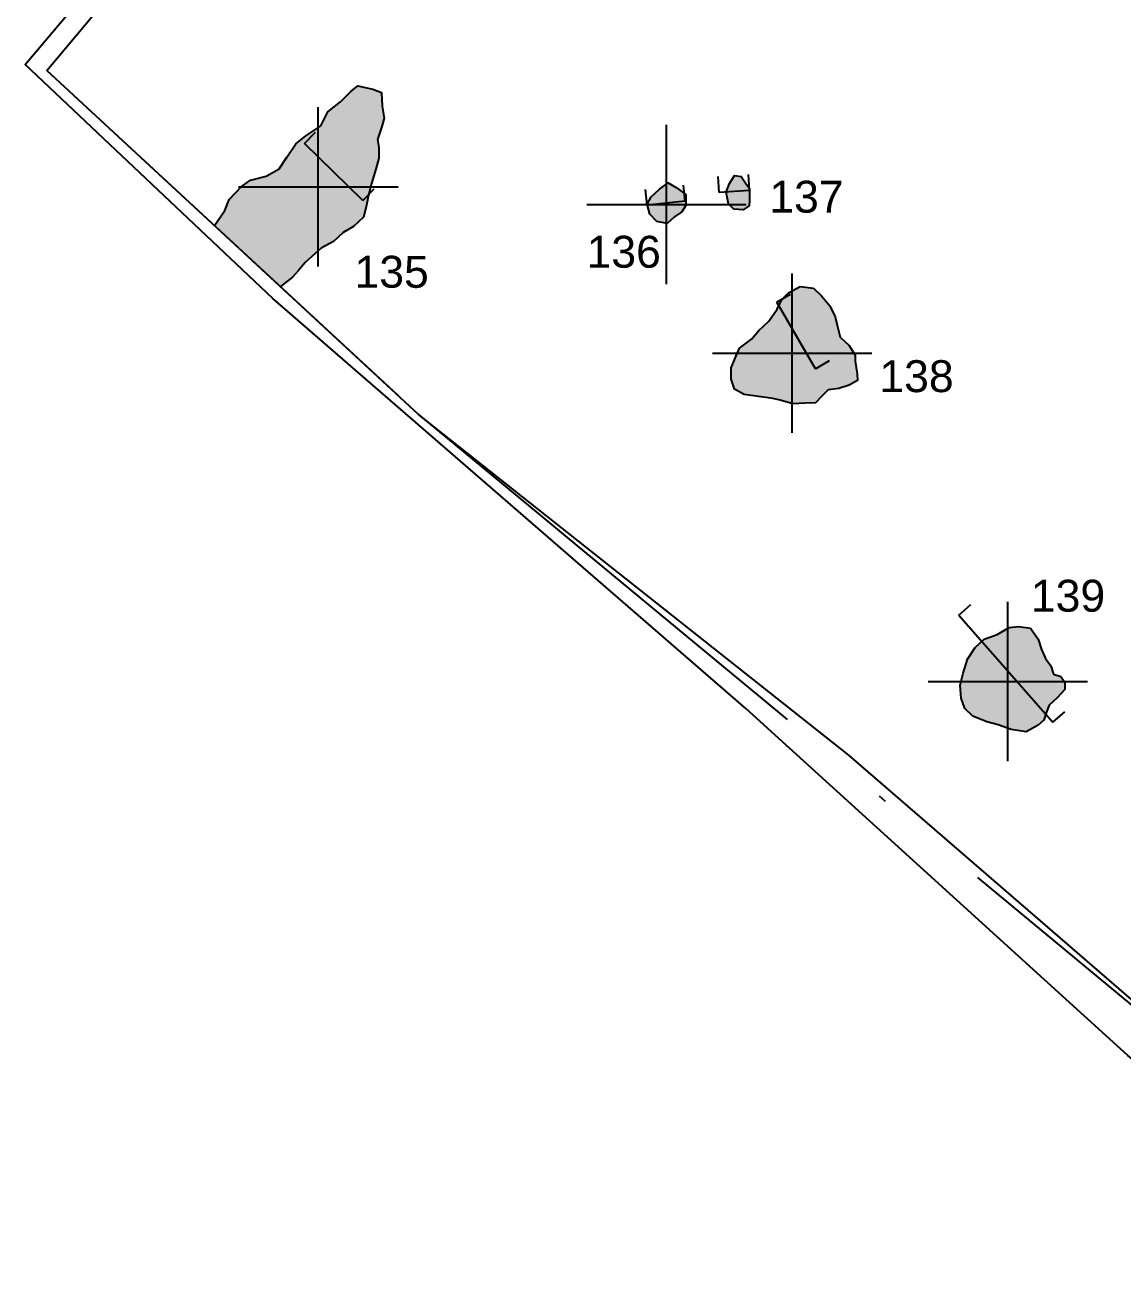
# Model space of a CAD drawing. Header units: millimetres. Extents: x 4462692 to 4462814, y 5793999 to 5794154.
# Drawn here: x 4462692.06 to 4462705.83, y 5794011.03 to 5794026.72 of the extents above; entities that cross this region are included whole.
import ezdxf

# ---------------------------------------------------------------- set-up
doc = ezdxf.new("R2010")
doc.units = ezdxf.units.MM
doc.header["$PDMODE"] = 2
doc.header["$PDSIZE"] = -1
doc.linetypes.add('ACAD_ISO10W100', pattern=[18, 12, -3, 0, -3])
for name, color, linetype in [('00Befund', 36, 'Continuous'), ('00BefundNr', 36, 'Continuous'), ('00Profil', 5, 'Continuous'), ('GGok', 50, 'Continuous'), ('GGuk', 7, 'Continuous'), ('Gruben', 252, 'Continuous'), ('GUK', 90, 'ACAD_ISO10W100'), ('Höhenpunkte Befunde', 7, 'Continuous'), ('Pfosten', 254, 'Continuous')]:
    doc.layers.add(name, color=color, linetype=linetype)
doc.styles.get("Standard").update_dxf_attribs({"font": 'arial.ttf'})

msp = doc.modelspace()

# ---------------------------------------------------------------- hatches: boundary and pattern name
at = {"layer": 'Gruben'}
h = msp.add_hatch(color=256, dxfattribs=at)
h.dxf.hatch_style = 1
h.paths.add_polyline_path([(4462694.43848361, 5794024.20956209), (4462694.57046449, 5794024.398002774), (4462694.623352355, 5794024.535861976), (4462694.780802014, 5794024.695891907), (4462694.891355529, 5794024.776691549), (4462695.089053045, 5794024.826111972), (4462695.251448238, 5794024.920883568), (4462695.347109324, 5794025.067341999), (4462695.460609782, 5794025.232306397), (4462695.585549691, 5794025.331269074), (4462695.773469353, 5794025.457316509), (4462695.861393664, 5794025.633693103), (4462696.019920653, 5794025.75904262), (4462696.148484691, 5794025.89026848), (4462696.237694713, 5794025.959105736), (4462696.42809775, 5794025.920060671), (4462696.534516021, 5794025.876604182), (4462696.542043177, 5794025.706403952), (4462696.566675899, 5794025.553084041), (4462696.539048873, 5794025.448899999), (4462696.483085072, 5794025.287995703), (4462696.502853477, 5794025.187686589), (4462696.503019052, 5794025.052545964), (4462696.464029695, 5794024.915603835), (4462696.409985731, 5794024.736510881), (4462696.372742692, 5794024.588147437), (4462696.344209846, 5794024.440426813), (4462696.3096126, 5794024.312634957), (4462696.182619505, 5794024.196353035), (4462696.054671151, 5794024.122100023), (4462695.93223398, 5794024.005823661), (4462695.777765466, 5794023.923456329), (4462695.660619499, 5794023.819338693), (4462695.576055729, 5794023.746092458), (4462695.494810898, 5794023.64554336), (4462695.418369103, 5794023.561249917), (4462695.26752292, 5794023.442635324)])
h = msp.add_hatch(color=256, dxfattribs=at)
h.dxf.hatch_style = 1
h.paths.add_polyline_path([(4462701.952376826, 5794023.42191295), (4462702.053711918, 5794023.325721567), (4462702.159615039, 5794023.201087598), (4462702.225096514, 5794023.064124093), (4462702.248699475, 5794022.959624733), (4462702.288494632, 5794022.810012556), (4462702.401888499, 5794022.702318434), (4462702.474298173, 5794022.581227106), (4462702.474250217, 5794022.5072771), (4462702.502281905, 5794022.348310051), (4462702.504457753, 5794022.262552829), (4462702.399321733, 5794022.205795346), (4462702.2729798, 5794022.16278427), (4462702.135885869, 5794022.148302841), (4462702.059567607, 5794022.066726802), (4462701.979365462, 5794021.984683486), (4462701.846845341, 5794021.978577084), (4462701.695473269, 5794021.969993573), (4462701.533002555, 5794022.019457552), (4462701.444404906, 5794022.040067842), (4462701.264692865, 5794022.062101238), (4462701.084666169, 5794022.090754956), (4462700.960960705, 5794022.155116041), (4462700.921502316, 5794022.283264689), (4462700.921183077, 5794022.423110358), (4462700.981906832, 5794022.573157358), (4462701.025516942, 5794022.67001471), (4462701.174410138, 5794022.783976539), (4462701.267075351, 5794022.889878599), (4462701.394175678, 5794023.009290927), (4462701.499054079, 5794023.160127809), (4462701.553916424, 5794023.280236902), (4462701.64086134, 5794023.363769186), (4462701.787754532, 5794023.44144435)])
h = msp.add_hatch(color=256, dxfattribs=at)
h.dxf.hatch_style = 1
h.paths.add_polyline_path([(4462704.676555133, 5794019.156682102), (4462704.769352997, 5794019.019781465), (4462704.813376009, 5794018.892366657), (4462704.86145973, 5794018.77958223), (4462704.9302049, 5794018.685818902), (4462704.961315824, 5794018.580118125), (4462705.053721272, 5794018.553861437), (4462705.106240103, 5794018.475911582), (4462705.104062825, 5794018.390293097), (4462705.010562232, 5794018.285627191), (4462704.908995562, 5794018.191718317), (4462704.873216123, 5794018.095696838), (4462704.842684631, 5794018.005527156), (4462704.772694511, 5794017.940281833), (4462704.618576135, 5794017.859758778), (4462704.433994235, 5794017.888406905), (4462704.268043486, 5794017.945966633), (4462704.126298504, 5794017.984256222), (4462703.952439526, 5794018.05528887), (4462703.851083308, 5794018.149611571), (4462703.806541997, 5794018.280712357), (4462703.793034669, 5794018.444259643), (4462703.831674093, 5794018.595657049), (4462703.88266096, 5794018.770573248), (4462703.982239285, 5794018.917497483), (4462704.095610991, 5794019.020155303), (4462704.255638671, 5794019.080411381), (4462704.408539726, 5794019.165371031), (4462704.524587255, 5794019.178365986)])
at = {"layer": 'Pfosten'}
h = msp.add_hatch(color=256, dxfattribs=at)
h.dxf.hatch_style = 1
h.paths.add_polyline_path([(4462724.483606664, 5794024.295036819), (4462724.647924197, 5794024.179217384), (4462724.771692094, 5794024.061352498), (4462724.795713747, 5794023.941598928), (4462724.817155425, 5794023.796956214), (4462724.856351304, 5794023.67256827), (4462724.791493599, 5794023.501997564), (4462724.661940435, 5794023.45580424), (4462724.475986337, 5794023.375211146), (4462724.325140147, 5794023.396048637), (4462724.124826347, 5794023.501678511), (4462724.022310762, 5794023.654377247), (4462723.950811698, 5794023.868287248), (4462724.012169796, 5794024.061288609), (4462724.152594435, 5794024.250035078), (4462724.360917662, 5794024.244171512)])
h.paths.add_polyline_path([(4462722.368527733, 5794023.150549666), (4462722.408396608, 5794023.06860619), (4462722.422645482, 5794022.934115447), (4462722.330116528, 5794022.900951315), (4462722.215518569, 5794022.935131059), (4462722.115675986, 5794023.012309292), (4462722.127684257, 5794023.157725933), (4462722.246503706, 5794023.193693382)])
h.paths.add_polyline_path([(4462721.482352429, 5794022.2833145), (4462721.610426122, 5794022.215611639), (4462721.709020765, 5794022.113886883), (4462721.793079302, 5794021.881778378), (4462721.681398597, 5794021.732628851), (4462721.573710056, 5794021.61016488), (4462721.366010467, 5794021.581636979), (4462721.146013008, 5794021.657674028), (4462721.08212602, 5794021.802571601), (4462721.081510858, 5794021.99647812), (4462721.128816076, 5794022.154896378), (4462721.244575133, 5794022.296095779), (4462721.367095202, 5794022.310313805)])
h.paths.add_polyline_path([(4462717.661735312, 5794023.045395548), (4462717.859977821, 5794023.089067394), (4462718.033703282, 5794023.045318629), (4462718.254417219, 5794022.931520514), (4462718.397343882, 5794022.851057563), (4462718.533189172, 5794022.790665153), (4462718.604360277, 5794022.585121103), (4462718.556969634, 5794022.461530295), (4462718.429845224, 5794022.318906538), (4462718.28836357, 5794022.320452653), (4462718.028435231, 5794022.329007111), (4462717.81286219, 5794022.426053342), (4462717.607473207, 5794022.551442761), (4462717.46199786, 5794022.698916011), (4462717.421137023, 5794022.848672114), (4462717.485194652, 5794022.972019683)])
h.paths.add_polyline_path([(4462701.113319919, 5794024.721261575), (4462701.14959341, 5794024.677803395), (4462701.151858734, 5794024.526901319), (4462701.147311787, 5794024.455129239), (4462701.072519689, 5794024.40362906), (4462700.954915607, 5794024.411682832), (4462700.885008429, 5794024.481844987), (4462700.856251908, 5794024.627737937), (4462700.900486201, 5794024.735171454), (4462700.963103528, 5794024.833827742), (4462701.045668502, 5794024.824170467)])
h.paths.add_polyline_path([(4462700.230765823, 5794024.685516011), (4462700.351900144, 5794024.597406342), (4462700.349914359, 5794024.45729066), (4462700.299829466, 5794024.377983599), (4462700.211167264, 5794024.31516208), (4462700.117371347, 5794024.235064342), (4462699.990053768, 5794024.257075088), (4462699.901237478, 5794024.351148847), (4462699.867989949, 5794024.477243733), (4462699.91813431, 5794024.566059375), (4462700.021494736, 5794024.662274795), (4462700.13043996, 5794024.744431707)])
h.paths.add_polyline_path([(4462702.744537673, 5794032.034031428), (4462702.858574951, 5794031.934026632), (4462702.85422603, 5794031.817651887), (4462702.873133293, 5794031.777344898), (4462702.802907237, 5794031.653479614), (4462702.722861432, 5794031.551888907), (4462702.643416638, 5794031.536860256), (4462702.525257365, 5794031.604068195), (4462702.458336875, 5794031.689733692), (4462702.43798757, 5794031.798554381), (4462702.482146313, 5794031.94071901), (4462702.538655261, 5794032.035460753), (4462702.637485643, 5794032.059491061)])
h.paths.add_polyline_path([(4462705.100046586, 5794032.308058188), (4462705.120733898, 5794032.21674911), (4462705.033287327, 5794032.108962643), (4462704.924708068, 5794032.060519765), (4462704.922134746, 5794032.181032194), (4462704.935799833, 5794032.273457993), (4462705.019474921, 5794032.340080662)])
h.paths.add_polyline_path([(4462712.165876079, 5794029.995951065), (4462712.198410232, 5794029.91370547), (4462712.201195305, 5794029.789022294), (4462712.173832786, 5794029.703877669), (4462712.12368851, 5794029.613825168), (4462712.033891411, 5794029.556893936), (4462711.926784972, 5794029.538721077), (4462711.834184279, 5794029.563375804), (4462711.761665133, 5794029.665161838), (4462711.705781128, 5794029.788969387), (4462711.788796178, 5794029.909870669), (4462711.848883423, 5794029.960355889), (4462711.949810079, 5794030.047812141)])
h.paths.add_polyline_path([(4462710.492088442, 5794031.143741956), (4462710.512629033, 5794031.115710643), (4462710.529303486, 5794031.025148161), (4462710.427590705, 5794030.931821153), (4462710.352507027, 5794030.979445186), (4462710.306879496, 5794031.068292759), (4462710.338889665, 5794031.143668649), (4462710.3947634, 5794031.170306731)])
h.paths.add_polyline_path([(4462712.941675136, 5794032.801715189), (4462712.998486339, 5794032.702065922), (4462713.019339853, 5794032.649561567), (4462712.983298708, 5794032.548105929), (4462712.90874551, 5794032.536576886), (4462712.834965318, 5794032.560507738), (4462712.76866304, 5794032.637660015), (4462712.741396029, 5794032.735047289), (4462712.844022931, 5794032.796337929)])
h.paths.add_polyline_path([(4462724.839996521, 5794022.267025237), (4462724.914246657, 5794022.162888814), (4462724.908200948, 5794022.073312294), (4462724.889292272, 5794021.96564787), (4462724.77214504, 5794021.930410422), (4462724.651596662, 5794021.968559396), (4462724.58031895, 5794022.061784929), (4462724.604316686, 5794022.177944997), (4462724.638129784, 5794022.248110005), (4462724.714341677, 5794022.256150902)])
h.paths.add_polyline_path([(4462734.19808032, 5794020.295758358), (4462734.198009559, 5794020.132919104), (4462734.115549748, 5794020.008042506), (4462733.971962493, 5794019.894790697), (4462733.819891213, 5794019.851280892), (4462733.677528431, 5794019.976129975), (4462733.598334972, 5794020.11634836), (4462733.570281729, 5794020.286131651), (4462733.614462089, 5794020.467903282), (4462733.780763287, 5794020.575413803), (4462733.965469498, 5794020.579704368), (4462734.056155455, 5794020.532393263), (4462734.155976852, 5794020.427372444)])
h.paths.add_polyline_path([(4462739.154240414, 5794019.494420242), (4462739.274049932, 5794019.468979889), (4462739.380670265, 5794019.415677004), (4462739.460471231, 5794019.31036029), (4462739.45182765, 5794019.172491119), (4462739.360931623, 5794019.08580034), (4462739.228921762, 5794019.106833728), (4462739.119514918, 5794019.195009127), (4462739.050015505, 5794019.28312077), (4462739.037605913, 5794019.3976527)])
h.paths.add_polyline_path([(4462741.59623732, 5794020.602365618), (4462741.655229923, 5794020.522752791), (4462741.712925389, 5794020.439718012), (4462741.746364488, 5794020.315417055), (4462741.627630483, 5794020.238533796), (4462741.486042771, 5794020.168893884), (4462741.361089637, 5794020.216445931), (4462741.259087219, 5794020.342371005), (4462741.286782919, 5794020.507311041), (4462741.406545372, 5794020.57311215)])
h.paths.add_polyline_path([(4462740.724483409, 5794019.984036633), (4462740.847982139, 5794019.937767833), (4462740.959297705, 5794019.776445895), (4462740.952984246, 5794019.669162855), (4462740.923198501, 5794019.535775216), (4462740.861412399, 5794019.385047428), (4462740.668891232, 5794019.243205072), (4462740.542091872, 5794019.285758708), (4462740.436177978, 5794019.385847906), (4462740.329194467, 5794019.543101002), (4462740.283113571, 5794019.680819815), (4462740.416661032, 5794019.813192102), (4462740.554587343, 5794019.930994567)])
h.paths.add_polyline_path([(4462739.990473752, 5794019.531314447), (4462740.055916452, 5794019.518287067), (4462740.131313439, 5794019.400110048), (4462740.111714453, 5794019.298459654), (4462739.973964601, 5794019.23081361), (4462739.867157653, 5794019.270145628), (4462739.829624652, 5794019.387842873), (4462739.832039492, 5794019.464658441), (4462739.925648806, 5794019.531197594)])
h.paths.add_polyline_path([(4462739.125564164, 5794026.415069585), (4462739.245857351, 5794026.367267418), (4462739.286052342, 5794026.221779221), (4462739.293755181, 5794026.107919712), (4462739.210206763, 5794026.020389534), (4462739.103011195, 5794025.977138502), (4462738.95859485, 5794025.991655259), (4462738.857943392, 5794026.103271689), (4462738.82183933, 5794026.197202983), (4462738.854449922, 5794026.331517913), (4462738.921678559, 5794026.416571934)])
h.paths.add_polyline_path([(4462738.408017007, 5794025.921431509), (4462738.485060143, 5794025.84048713), (4462738.501862303, 5794025.663339328), (4462738.410722895, 5794025.617005799), (4462738.308170278, 5794025.655762483), (4462738.239765906, 5794025.755905624), (4462738.282092134, 5794025.86069259), (4462738.330315266, 5794025.892824361)])
h.paths.add_polyline_path([(4462738.406104835, 5794025.497987309), (4462738.543293317, 5794025.494132255), (4462738.626582711, 5794025.413922637), (4462738.647277926, 5794025.318078084), (4462738.598848371, 5794025.16700698), (4462738.470727192, 5794025.144268449), (4462738.378251622, 5794025.224949747), (4462738.327506434, 5794025.326645813), (4462738.347407849, 5794025.438167795)])
h.paths.add_polyline_path([(4462739.113310348, 5794025.515923215), (4462739.177377473, 5794025.448104953), (4462739.211441186, 5794025.336853848), (4462739.140862277, 5794025.254242443), (4462739.016089866, 5794025.281737837), (4462738.954890435, 5794025.338937542), (4462738.942590578, 5794025.453397398), (4462739.01386455, 5794025.502975613)])
h.paths.add_polyline_path([(4462741.900236989, 5794024.47545972), (4462741.963058124, 5794024.402788586), (4462741.978543694, 5794024.294081714), (4462741.906192653, 5794024.257016453), (4462741.811618091, 5794024.30912428), (4462741.767332876, 5794024.411823496), (4462741.799980539, 5794024.462826706)])
h.paths.add_polyline_path([(4462745.824932233, 5794026.893481921), (4462745.949832135, 5794026.880659999), (4462745.996588789, 5794026.770639203), (4462745.9485437, 5794026.624613228), (4462745.842533194, 5794026.594751148), (4462745.744188796, 5794026.612703936), (4462745.652259969, 5794026.718270186), (4462745.689823264, 5794026.829283553)])
h.paths.add_polyline_path([(4462746.573626133, 5794026.909489821), (4462746.678529985, 5794026.850290999), (4462746.693452392, 5794026.735981354), (4462746.645001641, 5794026.607682721), (4462746.578322692, 5794026.581733113), (4462746.416486993, 5794026.691371458), (4462746.407806249, 5794026.777143888), (4462746.455242991, 5794026.872189145)])
h.paths.add_polyline_path([(4462746.243651914, 5794026.391034202), (4462746.365880346, 5794026.353518983), (4462746.373965162, 5794026.25244221), (4462746.298583666, 5794026.143047549), (4462746.182572176, 5794026.140990873), (4462746.122921636, 5794026.201879244), (4462746.153037967, 5794026.311742204)])
h.paths.add_polyline_path([(4462745.600827323, 5794030.734736018), (4462745.729266426, 5794030.729098924), (4462745.853373807, 5794030.675554175), (4462745.880042735, 5794030.549449078), (4462745.875283333, 5794030.392449332), (4462745.790909757, 5794030.261407685), (4462745.622745821, 5794030.267061918), (4462745.509916816, 5794030.372937622), (4462745.467806857, 5794030.505472466), (4462745.485325219, 5794030.656815349)])
h.paths.add_polyline_path([(4462739.934666046, 5794028.25745537), (4462740.045250022, 5794028.186379833), (4462740.047675876, 5794028.109451465), (4462739.964361173, 5794027.997959929), (4462739.874081394, 5794027.952258794), (4462739.756668003, 5794028.014399399), (4462739.740710621, 5794028.119273174), (4462739.79626107, 5794028.235842041)])
h.paths.add_polyline_path([(4462739.591464886, 5794027.957895434), (4462739.713497024, 5794027.911769469), (4462739.751661693, 5794027.792883622), (4462739.743225444, 5794027.651668468), (4462739.635315303, 5794027.591948708), (4462739.492608386, 5794027.568947297), (4462739.40419793, 5794027.667144772), (4462739.397124846, 5794027.774772449), (4462739.444061256, 5794027.881844479)])

# ---------------------------------------------------------------- linework, layer by layer
at = {"layer": '00Befund'}
msp.add_polyline3d([(4462694.43848361, 5794024.20956209, 52.85142017854378), (4462694.57046449, 5794024.398002774, 52.809501283381), (4462694.623352355, 5794024.535861976, 52.79495742389463), (4462694.780802014, 5794024.695891907, 52.77053783243718), (4462694.891355529, 5794024.776691549, 52.75076617660034), (4462695.089053045, 5794024.826111972, 52.76760076144546), (4462695.251448238, 5794024.920883568, 52.76189057347347), (4462695.347109324, 5794025.067341999, 52.76579758958633), (4462695.460609782, 5794025.232306397, 52.75712501945873), (4462695.585549691, 5794025.331269074, 52.75286967305146), (4462695.773469353, 5794025.457316509, 52.76258846296241), (4462695.861393664, 5794025.633693103, 52.7712846155564), (4462696.019920653, 5794025.75904262, 52.75936816256763), (4462696.148484691, 5794025.89026848, 52.76881546526511), (4462696.237694713, 5794025.959105736, 52.76351884632368), (4462696.42809775, 5794025.920060671, 52.73904933546055), (4462696.534516021, 5794025.876604182, 52.73547931143275), (4462696.542043177, 5794025.706403952, 52.7485973666553), (4462696.566675899, 5794025.553084041, 52.75623504646592), (4462696.539048873, 5794025.448899999, 52.7605074219282), (4462696.483085072, 5794025.287995703, 52.7786488142392), (4462696.502853477, 5794025.187686589, 52.77507784213049), (4462696.503019052, 5794025.052545964, 52.77738520039929), (4462696.464029695, 5794024.915603835, 52.7898456847397), (4462696.409985731, 5794024.736510881, 52.78599032793409), (4462696.372742692, 5794024.588147437, 52.79175350756304), (4462696.344209846, 5794024.440426813, 52.79412710087581), (4462696.3096126, 5794024.312634957, 52.81409237546359), (4462696.182619505, 5794024.196353035, 52.83194618568268), (4462696.054671151, 5794024.122100023, 52.82789660788512), (4462695.93223398, 5794024.005823661, 52.82865587151537), (4462695.777765466, 5794023.923456329, 52.82317490454443), (4462695.660619499, 5794023.819338693, 52.8264398741685), (4462695.576055729, 5794023.746092458, 52.80524228193644), (4462695.494810898, 5794023.64554336, 52.81965014346952), (4462695.418369103, 5794023.561249917, 52.81406289208189), (4462695.26752292, 5794023.442635324, 52.86463086161318)], dxfattribs=at)
for points in [[(4462701.113319919, 5794024.721261575, 52.74143399407239), (4462701.14959341, 5794024.677803395, 52.76087982955778), (4462701.151858734, 5794024.526901319, 52.7702905469896), (4462701.147311787, 5794024.455129239, 52.78428890335363), (4462701.072519689, 5794024.40362906, 52.77980189505433), (4462700.954915607, 5794024.411682832, 52.76886036345059), (4462700.885008429, 5794024.481844987, 52.75307276369676), (4462700.856251908, 5794024.627737937, 52.75483053645803), (4462700.900486201, 5794024.735171454, 52.75207791477442), (4462700.963103528, 5794024.833827742, 52.76074782153319), (4462701.045668502, 5794024.824170467, 52.74724738179066)], [(4462700.230765823, 5794024.685516011, 52.75507704069423), (4462700.351900144, 5794024.597406342, 52.76902705021894), (4462700.349914359, 5794024.45729066, 52.77123209080764), (4462700.299829466, 5794024.377983599, 52.78557621174241), (4462700.211167264, 5794024.31516208, 52.79207317016699), (4462700.117371347, 5794024.235064342, 52.79216487979284), (4462699.990053768, 5794024.257075088, 52.79491096490256), (4462699.901237478, 5794024.351148847, 52.78389941559999), (4462699.867989949, 5794024.477243733, 52.77215283911391), (4462699.91813431, 5794024.566059375, 52.77780830031224), (4462700.021494736, 5794024.662274795, 52.77162720774595), (4462700.13043996, 5794024.744431707, 52.77675356840609)], [(4462701.952376826, 5794023.42191295, 52.8467095624319), (4462702.053711918, 5794023.325721567, 52.83673622836704), (4462702.159615039, 5794023.201087598, 52.83336988613701), (4462702.225096514, 5794023.064124093, 52.83705570561324), (4462702.248699475, 5794022.959624733, 52.83638955810329), (4462702.288494632, 5794022.810012556, 52.83634522733246), (4462702.401888499, 5794022.702318434, 52.8360869772232), (4462702.474298173, 5794022.581227106, 52.84808027419422), (4462702.474250217, 5794022.5072771, 52.83438412367559), (4462702.502281905, 5794022.348310051, 52.82562616873111), (4462702.504457753, 5794022.262552829, 52.83223332627949), (4462702.399321733, 5794022.205795346, 52.83621019700513), (4462702.2729798, 5794022.16278427, 52.85096090530897), (4462702.135885869, 5794022.148302841, 52.83819718279028), (4462702.059567607, 5794022.066726802, 52.84770994657174), (4462701.979365462, 5794021.984683486, 52.8403180631658), (4462701.846845341, 5794021.978577084, 52.84625939803118), (4462701.695473269, 5794021.969993573, 52.84067823789974), (4462701.533002555, 5794022.019457552, 52.83908069030622), (4462701.444404906, 5794022.040067842, 52.83417329884742), (4462701.264692865, 5794022.062101238, 52.84245652576465), (4462701.084666169, 5794022.090754956, 52.84233901845528), (4462700.960960705, 5794022.155116041, 52.81638717339229), (4462700.921502316, 5794022.283264689, 52.82403305053867), (4462700.921183077, 5794022.423110358, 52.822925259562), (4462700.981906832, 5794022.573157358, 52.83269017327257), (4462701.025516942, 5794022.67001471, 52.81693735353201), (4462701.174410138, 5794022.783976539, 52.82280995826204), (4462701.267075351, 5794022.889878599, 52.82481552679747), (4462701.394175678, 5794023.009290927, 52.83516169975883), (4462701.499054079, 5794023.160127809, 52.83307953823987), (4462701.553916424, 5794023.280236902, 52.8313389970599), (4462701.64086134, 5794023.363769186, 52.83673888989142), (4462701.787754532, 5794023.44144435, 52.83441101116296)], [(4462704.676555133, 5794019.156682102, 52.9088038933578), (4462704.769352997, 5794019.019781465, 52.90672247856037), (4462704.813376009, 5794018.892366657, 52.89408203541279), (4462704.86145973, 5794018.77958223, 52.87564568505331), (4462704.9302049, 5794018.685818902, 52.87723313050901), (4462704.961315824, 5794018.580118125, 52.88687606185067), (4462705.053721272, 5794018.553861437, 52.87828831110983), (4462705.106240103, 5794018.475911582, 52.86165543806328), (4462705.104062825, 5794018.390293097, 52.857657357893), (4462705.010562232, 5794018.285627191, 52.86315072703019), (4462704.908995562, 5794018.191718317, 52.86743384814145), (4462704.873216123, 5794018.095696838, 52.88489601979927), (4462704.842684631, 5794018.005527156, 52.88776416727887), (4462704.772694511, 5794017.940281833, 52.87958364559472), (4462704.618576135, 5794017.859758778, 52.88330300765483), (4462704.433994235, 5794017.888406905, 52.89968004736511), (4462704.268043486, 5794017.945966633, 52.89827789588526), (4462704.126298504, 5794017.984256222, 52.91920582239254), (4462703.952439526, 5794018.05528887, 52.90309345868263), (4462703.851083308, 5794018.149611571, 52.89246685151829), (4462703.806541997, 5794018.280712357, 52.90820647983037), (4462703.793034669, 5794018.444259643, 52.91448161618518), (4462703.831674093, 5794018.595657049, 52.91371995479767), (4462703.88266096, 5794018.770573248, 52.90327185472597), (4462703.982239285, 5794018.917497483, 52.89628353806529), (4462704.095610991, 5794019.020155303, 52.90721412778112), (4462704.255638671, 5794019.080411381, 52.91450293690195), (4462704.408539726, 5794019.165371031, 52.90938187833854), (4462704.524587255, 5794019.178365986, 52.89892041213079)]]:
    msp.add_polyline3d(points, close=True, dxfattribs=at)
at = {"layer": '00Profil'}
for p, q in [((4462695.569468956, 5794025.236996234, 52.74405536693484), (4462695.708985587, 5794025.380297001, 52.74405536693484)), ((4462701.15104054, 5794024.646380601, 52.73388004196659), (4462701.138284623, 5794024.845973403, 52.73388004196659)), ((4462700.343976719, 5794024.514040507, 53.00393365262244), (4462700.322189105, 5794024.712850215, 53.00393365262244)), ((4462700.771807594, 5794024.622143936, 52.72522632946584), (4462700.759051678, 5794024.821736738, 52.72522632946584)), ((4462696.301886992, 5794024.52391912, 52.77607188810816), (4462696.441403623, 5794024.667219887, 52.77607188810816)), ((4462699.868835237, 5794024.461969612, 52.99606634737756), (4462699.847047622, 5794024.66077932, 52.99606634737756)), ((4462701.493018033, 5794023.245733091, 52.80966774529497), (4462701.665676438, 5794023.346674039, 52.80966774529497)), ((4462701.980153608, 5794022.412492931, 52.82749633984076), (4462702.152812013, 5794022.513433879, 52.82749633984076)), ((4462703.776901165, 5794019.323064897, 52.90561570595128), (4462703.927327821, 5794019.454867102, 52.90561570595128)), ((4462704.954996383, 5794017.978497683, 52.8648003299686), (4462705.105423039, 5794018.110299888, 52.8648003299686))]:
    msp.add_line(p, q, dxfattribs=at)
for points in [[(4462696.301886992, 5794024.52391912, 52.77607188810816), (4462695.569468956, 5794025.236996234, 52.74405536693484)], [(4462700.343976719, 5794024.514040507, 53.00393365262244), (4462699.868835237, 5794024.461969612, 52.99606634737756)], [(4462701.15104054, 5794024.646380601, 52.73388004196659), (4462700.771807594, 5794024.622143936, 52.72522632946584)], [(4462701.980153608, 5794022.412492931, 52.82749633984076), (4462701.493018033, 5794023.245733091, 52.80966774529497)], [(4462703.776901165, 5794019.323064897, 52.90561570595128), (4462704.954996383, 5794017.978497683, 52.8648003299686)]]:
    msp.add_polyline3d(points, dxfattribs=at)
at = {"layer": 'GGok'}
msp.add_polyline3d([(4462777.82863336, 5794061.091739289, 52.78084786055206), (4462771.760385364, 5794054.059277036, 52.78223988325681), (4462765.533679103, 5794047.041810901, 53.05674119610194), (4462759.668753098, 5794040.205806155, 53.14486681402286), (4462753.453664227, 5794032.999230483, 53.03759180620182), (4462747.603356689, 5794026.25393066, 53.12443015756162), (4462742.013898113, 5794020.039886823, 53.16525329400883), (4462732.903331003, 5794009.652837367, 53.488673165828), (4462726.752226068, 5794002.667889405, 53.45936324094964), (4462723.859134028, 5793999.422714164, 53.5143641395689), (4462723.854608674, 5793999.421882689, 53.50695874891062), (4462716.983687663, 5794004.098115671, 53.30606743626231), (4462709.939263565, 5794010.35205083, 53.30728454087966), (4462705.894986879, 5794013.797960955, 53.30784984551065), (4462701.104338266, 5794018.150593154, 53.2754716301788), (4462695.171330011, 5794023.290883356, 53.26998115270544), (4462692.063635244, 5794026.227883107, 53.30509711474315), (4462698.151517255, 5794033.433060342, 53.33041951933774), (4462704.50159252, 5794040.672957034, 53.40575469102168), (4462710.518703554, 5794047.532801496, 53.31481039446135), (4462715.527522973, 5794053.200159401, 53.14151948876133), (4462718.238555337, 5794056.553583682, 53.04889440078296), (4462724.390001652, 5794063.301395811, 52.91361717686141)], dxfattribs=at)
at = {"layer": 'GGuk'}
msp.add_polyline3d([(4462743.312617326, 5794021.757483254, 52.69222013384569), (4462736.490729615, 5794014.045890812, 52.7181439558226), (4462730.613608357, 5794007.466061283, 52.84204139935355), (4462726.932655653, 5794003.305833017, 52.77654543166682), (4462723.902078717, 5793999.64744853, 52.8501032805998), (4462720.657751317, 5794002.235996281, 52.88467377170946), (4462713.490763403, 5794007.800039858, 53.00648045695289), (4462707.699282838, 5794012.983241378, 52.98385749406589), (4462702.397537197, 5794017.563810962, 53.00485404836127), (4462697.000948994, 5794021.839079447, 52.89225288843954), (4462692.336693133, 5794026.153884103, 52.81792828792004), (4462698.099743707, 5794033.0277713, 52.6933784107614), (4462704.01614133, 5794039.65308921, 52.66902575201129), (4462709.470502662, 5794045.966697011, 52.65533527675598), (4462715.807668649, 5794052.972270216, 52.44826716805892), (4462718.734472589, 5794056.312419215, 52.34160164805326), (4462723.105400207, 5794061.277508556, 52.27288269507881)], dxfattribs=at)
at = {"layer": 'GUK', "ltscale": 0.5}
for p, q in [((4462727.895436401, 5794066.869204477, 52.64733370372142), (4462692.336693133, 5794026.153884103, 52.81792828792004)), ((4462692.336693133, 5794026.153884103, 52.81792828792004), (4462697.000948994, 5794021.839079447, 52.89225288843954)), ((4462697.000948994, 5794021.839079447, 52.89225288843954), (4462723.855959314, 5793999.591775134, 52.85122268600389))]:
    msp.add_line(p, q, dxfattribs=at)
at = {"layer": 'Höhenpunkte Befunde', "extrusion": (-0.00119976389905326, 5.296673662352476e-05, 0.9999992788802957)}
for p in [(4462695.742428534, 5794024.692558637, 52.79859175400088), (4462700.109716703, 5794024.47256843, 52.78514311115123), (4462701.685001508, 5794022.608115075, 52.84603187890934), (4462704.389586893, 5794018.488814682, 52.91339497729041)]:
    msp.add_point(p, dxfattribs=at)

# ---------------------------------------------------------------- texts
at = {"layer": '00BefundNr', "extrusion": (0.001150191608102053, -0.0003453956474995623, 0.9999992788802957), "insert": (4462701.398790235, 5794024.770112468), "char_height": 0.4, "attachment_point": 1, "text_direction": (0.9999986137906399, -0.0012035453388550001, -0.0011506065427423382)}
msp.add_mtext_dynamic_manual_height_columns('137', width=33.52434400821022, gutter_width=12.5, heights=[0], dxfattribs=at)
at = {"layer": '00BefundNr', "extrusion": (0.001150493376210114, -0.0003443891403001572, 0.9999992788802957), "insert": (4462699.106722442, 5794024.079260242, 1.721026873567098), "char_height": 0.4, "attachment_point": 1, "text_direction": (0.9999992840685801, -0.0003285831877058998, -0.001150606542742338)}
msp.add_mtext_dynamic_manual_height_columns('136', width=57.45500926062993, gutter_width=12.5, heights=[0], dxfattribs=at)
at = {"layer": '00BefundNr', "extrusion": (0.001149710185877101, -0.0003469947797164513, 0.9999992788802957), "insert": (4462696.196709542, 5794023.829285481, 54.50598564427401), "char_height": 0.4, "attachment_point": 1, "text_direction": (0.9999959732352429, -0.002594150705609921, -0.001150606542742338)}
msp.add_mtext_dynamic_manual_height_columns('135', width=1.77865859003472, gutter_width=12.5, heights=[0], dxfattribs=at)
at = {"layer": '00BefundNr', "extrusion": (0.001150787614581796, -0.0003434046516650097, 0.9999992788802957), "insert": (4462702.778775656, 5794022.518479302), "char_height": 0.4, "attachment_point": 1, "text_direction": (0.9999991991786659, 0.0005270167085900668, -0.0011506065427423382)}
msp.add_mtext_dynamic_manual_height_columns('138', width=2.38292410465067, gutter_width=12.5, heights=[0], dxfattribs=at)
at = {"layer": '00BefundNr', "extrusion": (0.00115083603260431, -0.0003432423556608356, 0.9999992788802957), "insert": (4462704.679067803, 5794019.764988778, 0.0007414128276650445), "char_height": 0.4, "attachment_point": 1, "text_direction": (0.9999991149105114, 0.0006680439938841765, -0.001150606542742338)}
msp.add_mtext_dynamic_manual_height_columns('139', width=2.224128565323667, gutter_width=12.5, heights=[0], dxfattribs=at)

doc.saveas('drawing.dxf')
